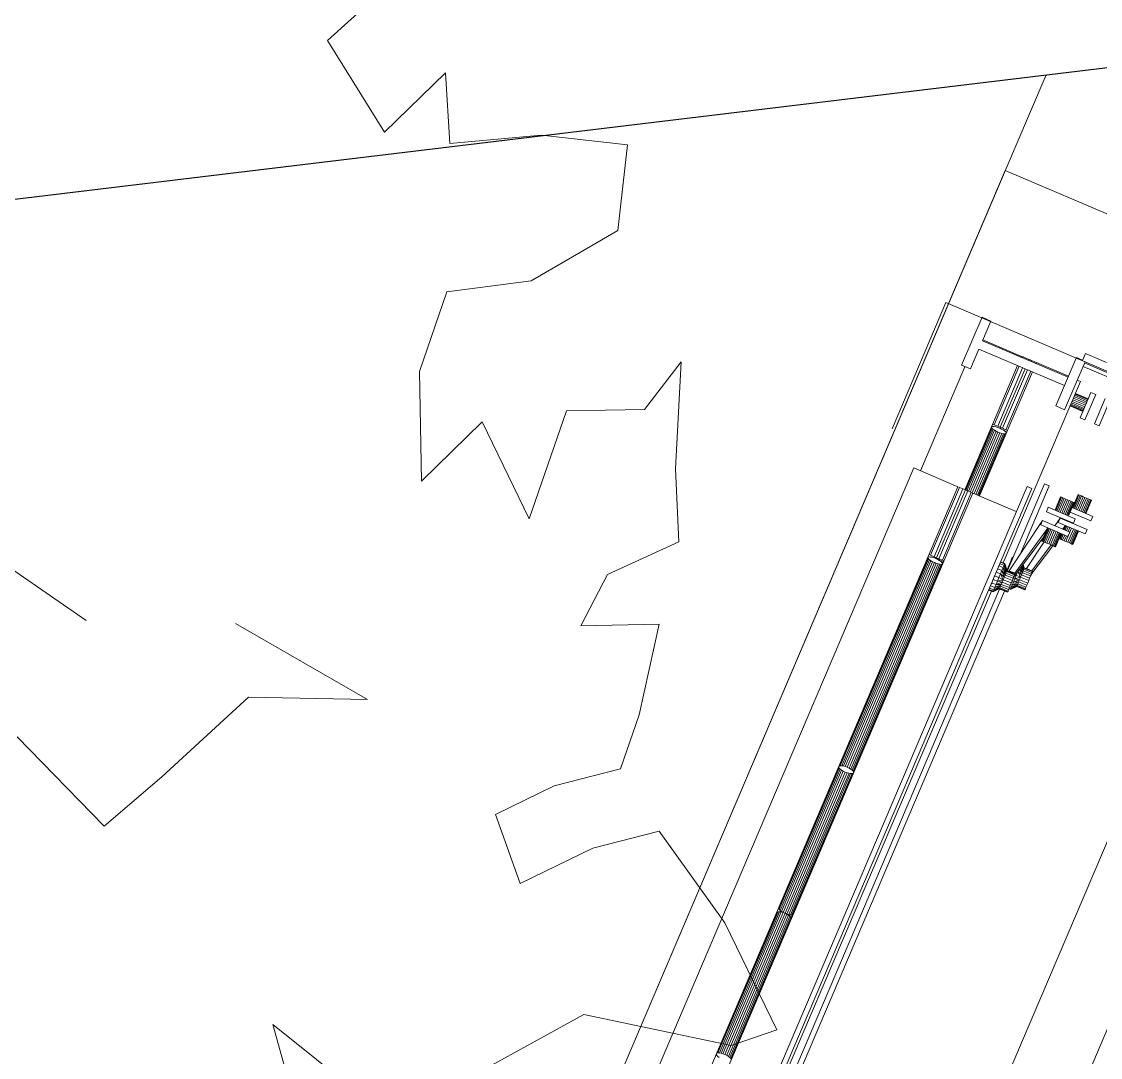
# Model space of a CAD drawing. Header units: metres. Extents: x -48 to 2360, y -1392 to 453.
# Drawn here: x 704.458 to 705.512, y -1265.978 to -1264.967 of the extents above; entities that cross this region are included whole.
import ezdxf

# ---------------------------------------------------------------- set-up
doc = ezdxf.new("R2010")
doc.units = ezdxf.units.M
doc.layers.add('ESTRUC', color=9, linetype='Continuous', lineweight=18)
doc.layers.add('TODO', color=210, linetype='Continuous', lineweight=5)
doc.layers.add('MUEBLES', color=223, linetype='Continuous', lineweight=5, transparency=0.3)
doc.layers.add('SUELO', color=231, linetype='Continuous', lineweight=5, transparency=0.2)
doc.layers.add('Vegetación-h', color=7, linetype='Continuous', lineweight=5, true_color=0x5f7f00, transparency=0.5)
doc.layers.get('ESTRUC').off()

# ---------------------------------------------------------------- blocks, each defined once
blk = doc.blocks.new('arb29')
at = {"layer": 'Vegetación-h', "linetype": 'Continuous'}
for points in [[(1.34919, 1.39556), (1.31708, 1.33698), (1.37564, 1.28974), (1.40208, 1.34265), (1.42097, 1.2973), (1.47953, 1.32375), (1.53809, 1.33698), (1.55131, 1.2784), (1.50597, 1.22549), (1.45308, 1.19903), (1.45308, 1.14045), (1.47953, 1.06864), (1.50597, 1.12156), (1.55886, 1.06864), (1.55886, 1.14801), (1.60987, 1.16691), (1.62309, 1.20659), (1.64387, 1.13478), (1.66276, 1.08754), (1.62309, 1.04975), (1.61742, 1.01006), (1.66842, 1.02896), (1.67598, 0.96471), (1.67598, 0.92503), (1.63631, 0.89857), (1.6042, 0.86645), (1.63631, 0.82676), (1.67598, 0.86645), (1.71565, 0.8929), (1.77987, 0.84755), (1.83843, 0.78897), (1.81198, 0.76818), (1.70809, 0.75495), (1.6552, 0.69637)], [(1.61742, 0.63779), (1.50597, 0.67748), (1.57775, 0.57354)], [(1.29085, 0.90052), (1.1743, 0.93272)], [(1.27198, 0.80836), (1.34967, 0.7695), (1.37631, 0.81502), (1.41516, 0.8872), (1.49396, 0.91273), (1.38963, 0.93272)]]:
    blk.add_lwpolyline(points, dxfattribs=at)

msp = doc.modelspace()

# ---------------------------------------------------------------- linework, layer by layer
at = {"layer": 'MUEBLES', "transparency": 33554585}
for p, q in [((705.4187, -1265.1121), (704.6309, -1266.9618)), ((707.5251, -1266.0092), (705.4187, -1265.1121)), ((705.3607, -1265.2411), (705.3082, -1265.3644)), ((705.3607, -1265.2411), (707.4671, -1266.1382)), ((705.3761, -1265.3023), (705.3961, -1265.2554)), ((705.3961, -1265.2554), (705.4046, -1265.2591)), ((705.4046, -1265.2591), (705.3964, -1265.2785)), ((705.3964, -1265.2785), (705.48, -1265.3141)), ((705.3968, -1265.2775), (705.4347, -1265.2936)), ((705.393, -1265.2865), (705.3847, -1265.3059)), ((705.4766, -1265.3222), (705.393, -1265.2865)), ((705.4347, -1265.2936), (705.4342, -1265.2946)), ((705.4347, -1265.2936), (705.4361, -1265.2942)), ((705.494, -1265.2978), (705.4969, -1265.2909)), ((705.4969, -1265.2909), (705.5177, -1265.2997)), ((705.336, -1265.4055), (705.3793, -1265.3037)), ((705.3847, -1265.3059), (705.3761, -1265.3023)), ((705.4308, -1265.3026), (705.3792, -1265.4239)), ((705.4079, -1265.3604), (705.4322, -1265.3032)), ((705.4356, -1265.2952), (705.4361, -1265.2942)), ((705.4361, -1265.2942), (705.4395, -1265.2956)), ((705.439, -1265.2967), (705.4395, -1265.2956)), ((705.4395, -1265.2956), (705.4419, -1265.2967)), ((705.4414, -1265.2977), (705.4419, -1265.2967)), ((705.4419, -1265.2967), (705.4442, -1265.2977)), ((705.4442, -1265.2977), (705.4438, -1265.2987)), ((705.4442, -1265.2977), (705.4476, -1265.2991)), ((705.4476, -1265.2991), (705.4472, -1265.3001)), ((705.4476, -1265.2991), (705.4491, -1265.2997)), ((705.4486, -1265.3008), (705.4491, -1265.2997)), ((705.4491, -1265.2997), (705.4805, -1265.3131)), ((705.4681, -1265.3421), (705.4881, -1265.2953)), ((705.4966, -1265.2989), (705.4767, -1265.3458)), ((705.4883, -1265.2947), (705.4881, -1265.2953)), ((705.4881, -1265.2953), (705.4966, -1265.2989)), ((705.4883, -1265.2947), (705.4942, -1265.2972)), ((705.4948, -1265.3034), (706.0516, -1265.5405)), ((705.5436, -1265.3203), (705.4962, -1265.3001)), ((705.3936, -1265.43), (705.4452, -1265.3088)), ((705.4113, -1265.3618), (705.4356, -1265.3047)), ((705.4137, -1265.3629), (705.438, -1265.3057)), ((705.4404, -1265.3067), (705.416, -1265.3639)), ((705.4438, -1265.3082), (705.4194, -1265.3653)), ((705.4923, -1265.3181), (705.4168, -1265.4953)), ((705.489, -1265.3168), (705.4923, -1265.3181)), ((705.4972, -1265.3413), (705.4847, -1265.336)), ((705.4853, -1265.3344), (705.4978, -1265.3397)), ((705.486, -1265.3329), (705.4985, -1265.3382)), ((705.4865, -1265.3316), (705.499, -1265.3369)), ((705.4869, -1265.3306), (705.4994, -1265.3359)), ((705.4872, -1265.33), (705.4997, -1265.3353)), ((705.4873, -1265.3298), (705.4998, -1265.3351)), ((705.4919, -1265.3536), (705.5024, -1265.329)), ((705.507, -1265.3309), (705.4965, -1265.3556)), ((705.5024, -1265.329), (705.507, -1265.3309)), ((705.5162, -1265.3348), (705.5057, -1265.3595)), ((705.4767, -1265.3458), (705.4681, -1265.3421)), ((705.4945, -1265.3475), (705.482, -1265.3421)), ((705.4946, -1265.3472), (705.4821, -1265.3419)), ((705.4949, -1265.3466), (705.4824, -1265.3413)), ((705.4953, -1265.3456), (705.4828, -1265.3403)), ((705.4958, -1265.3444), (705.4833, -1265.339)), ((705.4965, -1265.3429), (705.484, -1265.3376)), ((705.5103, -1265.3615), (705.5208, -1265.3368)), ((705.4965, -1265.3556), (705.4919, -1265.3536)), ((705.3794, -1265.424), (705.4053, -1265.3632)), ((705.3801, -1265.4243), (705.4058, -1265.364)), ((705.3813, -1265.4248), (705.4068, -1265.3649)), ((705.3828, -1265.4254), (705.4081, -1265.3658)), ((705.3845, -1265.4262), (705.4098, -1265.3668)), ((705.4116, -1265.3676), (705.3864, -1265.427)), ((705.4053, -1265.3626), (705.4057, -1265.3622)), ((705.4053, -1265.3632), (705.4053, -1265.3626)), ((705.4058, -1265.364), (705.4053, -1265.3632)), ((705.4057, -1265.3622), (705.4066, -1265.362)), ((705.4068, -1265.3649), (705.4058, -1265.364)), ((705.4079, -1265.3604), (705.4065, -1265.3598)), ((705.4066, -1265.362), (705.408, -1265.3621)), ((705.4081, -1265.3658), (705.4068, -1265.3649)), ((705.4113, -1265.3618), (705.4079, -1265.3604)), ((705.408, -1265.3621), (705.4096, -1265.3624)), ((705.4098, -1265.3668), (705.4081, -1265.3658)), ((705.4096, -1265.3624), (705.4114, -1265.363)), ((705.4116, -1265.3676), (705.4098, -1265.3668)), ((705.4137, -1265.3629), (705.4113, -1265.3618)), ((705.4114, -1265.363), (705.4133, -1265.3637)), ((705.4135, -1265.3683), (705.4116, -1265.3676)), ((705.4133, -1265.3637), (705.4151, -1265.3646)), ((705.416, -1265.3639), (705.4137, -1265.3629)), ((705.4151, -1265.3646), (705.4168, -1265.3655)), ((705.4194, -1265.3653), (705.416, -1265.3639)), ((705.4168, -1265.3655), (705.4181, -1265.3665)), ((705.4181, -1265.3665), (705.4191, -1265.3673)), ((705.4191, -1265.3673), (705.4196, -1265.3681)), ((705.4209, -1265.3659), (705.4194, -1265.3653)), ((705.5057, -1265.3595), (705.5103, -1265.3615)), ((705.4135, -1265.3683), (705.3882, -1265.4277)), ((705.4153, -1265.3689), (705.39, -1265.4285)), ((705.417, -1265.3692), (705.3915, -1265.4291)), ((705.4183, -1265.3693), (705.3926, -1265.4296)), ((705.4192, -1265.3691), (705.3933, -1265.4299)), ((705.4153, -1265.3689), (705.4135, -1265.3683)), ((705.417, -1265.3692), (705.4153, -1265.3689)), ((705.4183, -1265.3693), (705.417, -1265.3692)), ((705.4192, -1265.3691), (705.4183, -1265.3693)), ((705.4197, -1265.3687), (705.4192, -1265.3691)), ((705.4196, -1265.3681), (705.4197, -1265.3687)), ((704.615, -1267.0797), (705.3293, -1265.4026)), ((705.3293, -1265.4026), (705.3725, -1265.421)), ((705.4209, -1265.5029), (705.457, -1265.4182)), ((705.4617, -1265.4202), (705.4331, -1265.4873)), ((705.457, -1265.4182), (705.4617, -1265.4202)), ((705.3725, -1265.421), (704.6582, -1267.0981)), ((704.6726, -1267.1042), (705.3869, -1265.4272)), ((705.0733, -1266.2817), (705.44, -1265.4206)), ((705.4447, -1265.4226), (705.078, -1266.2836)), ((705.3457, -1265.4878), (705.3739, -1265.4216)), ((705.3491, -1265.4893), (705.3773, -1265.4231)), ((705.3515, -1265.4903), (705.3797, -1265.4241)), ((705.382, -1265.4251), (705.3539, -1265.4913)), ((705.3855, -1265.4266), (705.3573, -1265.4928)), ((705.3725, -1265.421), (705.3739, -1265.4216)), ((705.3739, -1265.4216), (705.3773, -1265.4231)), ((705.3773, -1265.4231), (705.3797, -1265.4241)), ((705.3797, -1265.4241), (705.382, -1265.4251)), ((705.382, -1265.4251), (705.3855, -1265.4266)), ((705.3855, -1265.4266), (705.3869, -1265.4272)), ((705.3869, -1265.4272), (705.4295, -1265.4453)), ((705.44, -1265.4206), (705.4447, -1265.4226)), ((705.4898, -1265.4286), (705.4843, -1265.4415)), ((705.49, -1265.4287), (705.4845, -1265.4416)), ((705.4907, -1265.429), (705.4852, -1265.4419)), ((705.4917, -1265.4294), (705.4862, -1265.4423)), ((705.4931, -1265.43), (705.4876, -1265.4429)), ((705.4947, -1265.4307), (705.4892, -1265.4436)), ((705.49, -1265.4287), (705.4898, -1265.4286)), ((705.4907, -1265.429), (705.49, -1265.4287)), ((705.4917, -1265.4294), (705.4907, -1265.429)), ((705.4931, -1265.43), (705.4917, -1265.4294)), ((705.4947, -1265.4307), (705.4931, -1265.43)), ((705.4964, -1265.4314), (705.4947, -1265.4307)), ((705.4607, -1265.441), (705.4589, -1265.4454)), ((705.4871, -1265.4523), (705.4607, -1265.441)), ((705.4728, -1265.4309), (705.4673, -1265.4439)), ((705.473, -1265.431), (705.4675, -1265.4439)), ((705.4737, -1265.4313), (705.4682, -1265.4442)), ((705.4748, -1265.4318), (705.4692, -1265.4447)), ((705.4761, -1265.4323), (705.4706, -1265.4453)), ((705.4777, -1265.433), (705.4722, -1265.4459)), ((705.473, -1265.431), (705.4728, -1265.4309)), ((705.4737, -1265.4313), (705.473, -1265.431)), ((705.4748, -1265.4318), (705.4737, -1265.4313)), ((705.4739, -1265.4467), (705.4794, -1265.4337)), ((705.4761, -1265.4323), (705.4748, -1265.4318)), ((705.4756, -1265.4474), (705.4811, -1265.4345)), ((705.4777, -1265.433), (705.4761, -1265.4323)), ((705.4772, -1265.4481), (705.4827, -1265.4351)), ((705.4794, -1265.4337), (705.4777, -1265.433)), ((705.4786, -1265.4486), (705.4841, -1265.4357)), ((705.4811, -1265.4345), (705.4794, -1265.4337)), ((705.4796, -1265.4491), (705.4851, -1265.4362)), ((705.4803, -1265.4494), (705.4858, -1265.4365)), ((705.4805, -1265.4495), (705.486, -1265.4366)), ((705.4827, -1265.4351), (705.4811, -1265.4345)), ((705.4841, -1265.4357), (705.4827, -1265.4351)), ((705.5041, -1265.4499), (705.484, -1265.4414)), ((705.4851, -1265.4362), (705.4841, -1265.4357)), ((705.4858, -1265.4365), (705.4851, -1265.4362)), ((705.486, -1265.4366), (705.4858, -1265.4365)), ((705.4909, -1265.4443), (705.4964, -1265.4314)), ((705.4926, -1265.445), (705.4981, -1265.4321)), ((705.4942, -1265.4457), (705.4997, -1265.4328)), ((705.4955, -1265.4463), (705.501, -1265.4334)), ((705.4981, -1265.4321), (705.4964, -1265.4314)), ((705.4966, -1265.4467), (705.5021, -1265.4338)), ((705.4972, -1265.447), (705.5027, -1265.4341)), ((705.4975, -1265.4471), (705.503, -1265.4342)), ((705.4997, -1265.4328), (705.4981, -1265.4321)), ((705.501, -1265.4334), (705.4997, -1265.4328)), ((705.5021, -1265.4338), (705.501, -1265.4334)), ((705.5027, -1265.4341), (705.5021, -1265.4338)), ((705.503, -1265.4342), (705.5027, -1265.4341)), ((705.4589, -1265.4454), (705.4853, -1265.4566)), ((705.4722, -1265.4516), (705.4672, -1265.4591)), ((705.4704, -1265.4559), (705.4722, -1265.4516)), ((705.4722, -1265.4516), (705.4986, -1265.4628)), ((705.4821, -1265.4457), (705.5022, -1265.4542)), ((705.5022, -1265.4542), (705.5041, -1265.4499)), ((705.4552, -1265.454), (705.4226, -1265.5032)), ((705.4534, -1265.4583), (705.4552, -1265.454)), ((705.4798, -1265.4695), (705.4534, -1265.4583)), ((705.4545, -1265.474), (705.46, -1265.4611)), ((705.4547, -1265.4741), (705.4602, -1265.4612)), ((705.4552, -1265.454), (705.4816, -1265.4652)), ((705.4554, -1265.4744), (705.4609, -1265.4615)), ((705.4564, -1265.4748), (705.4619, -1265.4619)), ((705.4967, -1265.4671), (705.4704, -1265.4559)), ((705.4748, -1265.4623), (705.4762, -1265.4605)), ((705.4753, -1265.4625), (705.4769, -1265.4587)), ((705.4756, -1265.4626), (705.4772, -1265.4588)), ((705.4762, -1265.4629), (705.4778, -1265.4591)), ((705.4773, -1265.4633), (705.4789, -1265.4595)), ((705.4835, -1265.4615), (705.478, -1265.4745)), ((705.4786, -1265.4639), (705.4802, -1265.4601)), ((705.4852, -1265.4623), (705.4797, -1265.4752)), ((705.4802, -1265.4646), (705.4818, -1265.4608)), ((705.4853, -1265.4566), (705.4871, -1265.4523)), ((705.4269, -1265.5094), (705.4558, -1265.471)), ((705.4279, -1265.5055), (705.4592, -1265.4628)), ((705.4578, -1265.4754), (705.4633, -1265.4625)), ((705.4594, -1265.4761), (705.4649, -1265.4632)), ((705.4666, -1265.4639), (705.4611, -1265.4768)), ((705.4683, -1265.4646), (705.4628, -1265.4775)), ((705.4699, -1265.4653), (705.4644, -1265.4782)), ((705.4712, -1265.4659), (705.4657, -1265.4788)), ((705.4723, -1265.4663), (705.4668, -1265.4792)), ((705.4729, -1265.4666), (705.4674, -1265.4795)), ((705.4732, -1265.4667), (705.4677, -1265.4796)), ((705.4714, -1265.4716), (705.4735, -1265.4668)), ((705.4717, -1265.4717), (705.4714, -1265.4716)), ((705.4717, -1265.4717), (705.4737, -1265.4669)), ((705.4723, -1265.472), (705.4717, -1265.4717)), ((705.4718, -1265.4698), (705.4727, -1265.4686)), ((705.4723, -1265.472), (705.4744, -1265.4672)), ((705.4734, -1265.4725), (705.4723, -1265.472)), ((705.4734, -1265.4725), (705.4754, -1265.4677)), ((705.4747, -1265.473), (705.4734, -1265.4725)), ((705.4747, -1265.473), (705.4768, -1265.4682)), ((705.4763, -1265.4737), (705.4784, -1265.4689)), ((705.4816, -1265.4652), (705.4798, -1265.4695)), ((705.4868, -1265.4629), (705.4813, -1265.4759)), ((705.4882, -1265.4635), (705.4827, -1265.4764)), ((705.4893, -1265.464), (705.4837, -1265.4769)), ((705.4899, -1265.4642), (705.4844, -1265.4772)), ((705.4901, -1265.4643), (705.4846, -1265.4773)), ((705.4986, -1265.4628), (705.4967, -1265.4671)), ((705.4567, -1265.4749), (705.4395, -1265.5009)), ((705.4438, -1265.5071), (705.4653, -1265.4786)), ((705.4448, -1265.5031), (705.4634, -1265.4778)), ((705.4547, -1265.4741), (705.4545, -1265.474)), ((705.4554, -1265.4744), (705.4547, -1265.4741)), ((705.4564, -1265.4748), (705.4554, -1265.4744)), ((705.4578, -1265.4754), (705.4564, -1265.4748)), ((705.4594, -1265.4761), (705.4578, -1265.4754)), ((705.4611, -1265.4768), (705.4594, -1265.4761)), ((705.4628, -1265.4775), (705.4611, -1265.4768)), ((705.4644, -1265.4782), (705.4628, -1265.4775)), ((705.4657, -1265.4788), (705.4644, -1265.4782)), ((705.4668, -1265.4792), (705.4657, -1265.4788)), ((705.4674, -1265.4795), (705.4668, -1265.4792)), ((705.4677, -1265.4796), (705.4674, -1265.4795)), ((705.4763, -1265.4737), (705.4747, -1265.473)), ((705.478, -1265.4745), (705.4763, -1265.4737)), ((705.4797, -1265.4752), (705.478, -1265.4745)), ((705.4813, -1265.4759), (705.4797, -1265.4752)), ((705.4827, -1265.4764), (705.4813, -1265.4759)), ((705.4837, -1265.4769), (705.4827, -1265.4764)), ((705.4844, -1265.4772), (705.4837, -1265.4769)), ((705.4846, -1265.4773), (705.4844, -1265.4772)), ((705.2567, -1265.6937), (705.3431, -1265.4907)), ((705.2576, -1265.6934), (705.3436, -1265.4914)), ((705.259, -1265.6934), (705.3446, -1265.4923)), ((705.2606, -1265.6936), (705.346, -1265.4933)), ((705.3431, -1265.4901), (705.3435, -1265.4897)), ((705.3431, -1265.4907), (705.3431, -1265.4901)), ((705.3436, -1265.4914), (705.3431, -1265.4907)), ((705.3435, -1265.4897), (705.3445, -1265.4895)), ((705.3446, -1265.4923), (705.3436, -1265.4914)), ((705.3457, -1265.4878), (705.3443, -1265.4872)), ((705.3445, -1265.4895), (705.3458, -1265.4896)), ((705.346, -1265.4933), (705.3446, -1265.4923)), ((705.3491, -1265.4893), (705.3457, -1265.4878)), ((705.3458, -1265.4896), (705.3474, -1265.4899)), ((705.3476, -1265.4942), (705.346, -1265.4933)), ((705.3474, -1265.4899), (705.3492, -1265.4904)), ((705.3515, -1265.4903), (705.3491, -1265.4893)), ((705.3492, -1265.4904), (705.3511, -1265.4912)), ((705.351, -1265.4901), (705.3506, -1265.491)), ((705.3508, -1265.4911), (705.3512, -1265.4902)), ((705.3511, -1265.4912), (705.3529, -1265.492)), ((705.3539, -1265.4913), (705.3515, -1265.4903)), ((705.3516, -1265.4914), (705.3519, -1265.4905)), ((705.3527, -1265.4919), (705.3531, -1265.491)), ((705.3529, -1265.492), (705.3546, -1265.493)), ((705.3573, -1265.4928), (705.3539, -1265.4913)), ((705.3541, -1265.4927), (705.3546, -1265.4916)), ((705.3546, -1265.493), (705.356, -1265.4939)), ((705.3557, -1265.4937), (705.3563, -1265.4924)), ((705.356, -1265.4939), (705.3569, -1265.4948)), ((705.3587, -1265.4934), (705.3573, -1265.4928)), ((705.3582, -1265.4932), (705.3573, -1265.4953)), ((705.4228, -1265.4966), (705.424, -1265.4938)), ((705.424, -1265.4938), (705.4249, -1265.4916)), ((705.424, -1265.4938), (705.4243, -1265.4931)), ((705.4243, -1265.4931), (705.4245, -1265.4944)), ((705.4248, -1265.4918), (705.425, -1265.4933)), ((705.4249, -1265.4916), (705.4254, -1265.4902)), ((705.4249, -1265.4914), (705.4251, -1265.493)), ((705.4254, -1265.4902), (705.4256, -1265.4897)), ((705.2625, -1265.6941), (705.3476, -1265.4942)), ((705.3495, -1265.4951), (705.2644, -1265.6948)), ((705.3513, -1265.4958), (705.2662, -1265.6957)), ((705.3532, -1265.4963), (705.2678, -1265.6967)), ((705.3548, -1265.4967), (705.2692, -1265.6977)), ((705.3561, -1265.4968), (705.2701, -1265.6987)), ((705.357, -1265.4966), (705.2706, -1265.6996)), ((705.3495, -1265.4951), (705.3476, -1265.4942)), ((705.3513, -1265.4958), (705.3495, -1265.4951)), ((705.3532, -1265.4963), (705.3513, -1265.4958)), ((705.3548, -1265.4967), (705.3532, -1265.4963)), ((705.3561, -1265.4968), (705.3548, -1265.4967)), ((705.357, -1265.4966), (705.3561, -1265.4968)), ((705.3569, -1265.4948), (705.3575, -1265.4956)), ((705.3575, -1265.4962), (705.357, -1265.4966)), ((705.3575, -1265.4956), (705.3575, -1265.4962)), ((705.414, -1265.5061), (705.4098, -1265.5045)), ((705.4154, -1265.5028), (705.4113, -1265.5011)), ((705.4166, -1265.4999), (705.4125, -1265.4983)), ((705.4175, -1265.4977), (705.4134, -1265.4961)), ((705.418, -1265.4963), (705.414, -1265.4947)), ((705.414, -1265.5061), (705.4154, -1265.5028)), ((705.4182, -1265.4959), (705.4142, -1265.4943)), ((705.4154, -1265.5028), (705.4166, -1265.4999)), ((705.4176, -1265.5094), (705.4154, -1265.5028)), ((705.4185, -1265.5072), (705.4154, -1265.5028)), ((705.4166, -1265.4999), (705.4175, -1265.4977)), ((705.4166, -1265.4999), (705.4193, -1265.5053)), ((705.4185, -1265.5072), (705.4166, -1265.4999)), ((705.4175, -1265.4977), (705.418, -1265.4963)), ((705.4199, -1265.5039), (705.4175, -1265.4977)), ((705.4193, -1265.5053), (705.4175, -1265.4977)), ((705.418, -1265.4963), (705.4182, -1265.4959)), ((705.4199, -1265.5039), (705.418, -1265.4963)), ((705.4202, -1265.503), (705.418, -1265.4963)), ((705.4204, -1265.5027), (705.4182, -1265.4959)), ((705.4202, -1265.503), (705.4182, -1265.4959)), ((705.4193, -1265.5053), (705.4199, -1265.5039)), ((705.4199, -1265.5039), (705.4202, -1265.503)), ((705.4199, -1265.5039), (705.4278, -1265.5071)), ((705.4202, -1265.503), (705.4204, -1265.5027)), ((705.4202, -1265.503), (705.4282, -1265.5062)), ((705.4203, -1265.5026), (705.4214, -1265.5)), ((705.4204, -1265.5027), (705.4283, -1265.5059)), ((705.4212, -1265.5004), (705.4218, -1265.5009)), ((705.4214, -1265.5), (705.4228, -1265.4966)), ((705.4224, -1265.4975), (705.4229, -1265.4983)), ((705.4226, -1265.5032), (705.4224, -1265.5035)), ((705.4279, -1265.5055), (705.4226, -1265.5032)), ((705.4228, -1265.4966), (705.4235, -1265.495)), ((705.4235, -1265.495), (705.4238, -1265.4961)), ((705.4295, -1265.5074), (705.4308, -1265.5042)), ((705.4336, -1265.5094), (705.431, -1265.5039)), ((705.4311, -1265.5039), (705.4346, -1265.5071)), ((705.4346, -1265.5071), (705.4327, -1265.5016)), ((705.4355, -1265.5049), (705.433, -1265.5013)), ((705.4355, -1265.5049), (705.4341, -1265.4998)), ((705.4344, -1265.4994), (705.4362, -1265.503)), ((705.4362, -1265.503), (705.4352, -1265.4984)), ((705.4368, -1265.5015), (705.4355, -1265.498)), ((705.4355, -1265.5049), (705.4362, -1265.503)), ((705.4368, -1265.5015), (705.4358, -1265.4975)), ((705.4372, -1265.5006), (705.4361, -1265.4972)), ((705.4372, -1265.5006), (705.4362, -1265.497)), ((705.4362, -1265.503), (705.4368, -1265.5015)), ((705.4362, -1265.503), (705.4442, -1265.5062)), ((705.4373, -1265.5003), (705.4363, -1265.4969)), ((705.4368, -1265.5015), (705.4372, -1265.5006)), ((705.4368, -1265.5015), (705.4448, -1265.5047)), ((705.4372, -1265.5006), (705.4373, -1265.5003)), ((705.4372, -1265.5006), (705.4452, -1265.5038)), ((705.4373, -1265.5003), (705.4453, -1265.5035)), ((705.4395, -1265.5009), (705.4394, -1265.5012)), ((705.4448, -1265.5031), (705.4395, -1265.5009)), ((705.4448, -1265.5033), (705.4448, -1265.5031)), ((705.4452, -1265.5038), (705.4448, -1265.5047)), ((705.4453, -1265.5035), (705.4452, -1265.5038)), ((705.4055, -1265.515), (705.4043, -1265.5178)), ((705.4068, -1265.5116), (705.4055, -1265.515)), ((705.4055, -1265.515), (705.4097, -1265.5166)), ((705.4058, -1265.5142), (705.4057, -1265.5141)), ((705.4065, -1265.5124), (705.4065, -1265.5123)), ((705.4083, -1265.508), (705.4068, -1265.5116)), ((705.4068, -1265.5116), (705.4111, -1265.5133)), ((705.4074, -1265.5103), (705.4074, -1265.5103)), ((705.4083, -1265.508), (705.4083, -1265.508)), ((705.4083, -1265.508), (705.4125, -1265.5097)), ((705.4097, -1265.5166), (705.4111, -1265.5133)), ((705.4097, -1265.5166), (705.4157, -1265.5141)), ((705.4111, -1265.5133), (705.4125, -1265.5097)), ((705.4111, -1265.5133), (705.4166, -1265.5118)), ((705.4157, -1265.5141), (705.4111, -1265.5133)), ((705.4125, -1265.5097), (705.414, -1265.5061)), ((705.4125, -1265.5097), (705.4166, -1265.5118)), ((705.414, -1265.5061), (705.4176, -1265.5094)), ((705.4166, -1265.5118), (705.414, -1265.5061)), ((705.4148, -1265.5163), (705.4157, -1265.5141)), ((705.4157, -1265.5141), (705.4166, -1265.5118)), ((705.4236, -1265.5173), (705.4157, -1265.5141)), ((705.4166, -1265.5118), (705.4176, -1265.5094)), ((705.4166, -1265.5118), (705.4246, -1265.5149)), ((705.4176, -1265.5094), (705.4185, -1265.5072)), ((705.4176, -1265.5094), (705.4256, -1265.5126)), ((705.4185, -1265.5072), (705.4193, -1265.5053)), ((705.4185, -1265.5072), (705.4265, -1265.5104)), ((705.4193, -1265.5053), (705.4273, -1265.5085)), ((705.4246, -1265.5149), (705.4236, -1265.5173)), ((705.4256, -1265.5126), (705.4246, -1265.5149)), ((705.4251, -1265.5137), (705.4267, -1265.5143)), ((705.4255, -1265.5172), (705.4317, -1265.514)), ((705.4255, -1265.5172), (705.4267, -1265.5143)), ((705.4265, -1265.5104), (705.4256, -1265.5126)), ((705.4273, -1265.5085), (705.4265, -1265.5104)), ((705.4265, -1265.5103), (705.428, -1265.511)), ((705.4267, -1265.5143), (705.428, -1265.511)), ((705.4267, -1265.5143), (705.4326, -1265.5118)), ((705.4317, -1265.514), (705.4267, -1265.5143)), ((705.4278, -1265.5071), (705.4273, -1265.5085)), ((705.4278, -1265.5056), (705.4279, -1265.5055)), ((705.4282, -1265.5062), (705.4278, -1265.5071)), ((705.428, -1265.511), (705.4295, -1265.5074)), ((705.428, -1265.511), (705.4336, -1265.5094)), ((705.4326, -1265.5118), (705.428, -1265.511)), ((705.4283, -1265.5059), (705.4282, -1265.5062)), ((705.4287, -1265.507), (705.4295, -1265.5074)), ((705.4295, -1265.5074), (705.4336, -1265.5094)), ((705.431, -1265.5158), (705.4317, -1265.514)), ((705.4317, -1265.514), (705.4326, -1265.5118)), ((705.4397, -1265.5171), (705.4317, -1265.514)), ((705.4326, -1265.5118), (705.4336, -1265.5094)), ((705.4406, -1265.515), (705.4326, -1265.5118)), ((705.4336, -1265.5094), (705.4346, -1265.5071)), ((705.4336, -1265.5094), (705.4416, -1265.5126)), ((705.4346, -1265.5071), (705.4355, -1265.5049)), ((705.4346, -1265.5071), (705.4425, -1265.5102)), ((705.4355, -1265.5049), (705.4434, -1265.5081)), ((705.4406, -1265.515), (705.4397, -1265.5171)), ((705.4416, -1265.5126), (705.4406, -1265.515)), ((705.4425, -1265.5102), (705.4416, -1265.5126)), ((705.4434, -1265.5081), (705.4425, -1265.5102)), ((705.4442, -1265.5062), (705.4434, -1265.5081)), ((705.4448, -1265.5047), (705.4442, -1265.5062)), ((705.4051, -1265.5229), (705.1157, -1266.2022)), ((705.12, -1266.2094), (705.4132, -1265.521)), ((705.418, -1265.5229), (705.1247, -1266.2115)), ((705.4028, -1265.5214), (705.4026, -1265.5219)), ((705.4026, -1265.5219), (705.4069, -1265.5236)), ((705.4034, -1265.52), (705.4028, -1265.5214)), ((705.4028, -1265.5214), (705.4071, -1265.5231)), ((705.4043, -1265.5178), (705.4034, -1265.52)), ((705.4034, -1265.52), (705.4076, -1265.5217)), ((705.4043, -1265.5178), (705.4085, -1265.5195)), ((705.4048, -1265.5167), (705.4047, -1265.5166)), ((705.4049, -1265.5164), (705.4048, -1265.5163)), ((705.4052, -1265.5155), (705.4051, -1265.5155)), ((705.4069, -1265.5236), (705.413, -1265.5205)), ((705.4069, -1265.5236), (705.4129, -1265.5208)), ((705.4069, -1265.5236), (705.4071, -1265.5231)), ((705.4071, -1265.5231), (705.4134, -1265.5196)), ((705.4071, -1265.5231), (705.413, -1265.5205)), ((705.4076, -1265.5217), (705.4071, -1265.5231)), ((705.4076, -1265.5217), (705.414, -1265.5182)), ((705.4076, -1265.5217), (705.4085, -1265.5195)), ((705.4076, -1265.5217), (705.4134, -1265.5196)), ((705.4085, -1265.5195), (705.4148, -1265.5163)), ((705.4085, -1265.5195), (705.4097, -1265.5166)), ((705.414, -1265.5182), (705.4085, -1265.5195)), ((705.4148, -1265.5163), (705.4097, -1265.5166)), ((705.4129, -1265.5208), (705.413, -1265.5205)), ((705.4209, -1265.524), (705.4129, -1265.5208)), ((705.413, -1265.5205), (705.4134, -1265.5196)), ((705.421, -1265.5237), (705.413, -1265.5205)), ((705.4134, -1265.5196), (705.414, -1265.5182)), ((705.4214, -1265.5228), (705.4134, -1265.5196)), ((705.414, -1265.5182), (705.4148, -1265.5163)), ((705.422, -1265.5214), (705.414, -1265.5182)), ((705.4227, -1265.5195), (705.4148, -1265.5163)), ((705.421, -1265.5237), (705.4209, -1265.524)), ((705.4214, -1265.5228), (705.421, -1265.5237)), ((705.422, -1265.5214), (705.4214, -1265.5228)), ((705.4227, -1265.5195), (705.422, -1265.5214)), ((705.4223, -1265.5206), (705.4238, -1265.5212)), ((705.4225, -1265.5201), (705.424, -1265.5207)), ((705.4236, -1265.5173), (705.4227, -1265.5195)), ((705.4231, -1265.5188), (705.4246, -1265.5194)), ((705.4238, -1265.5212), (705.43, -1265.5182)), ((705.4238, -1265.5212), (705.4299, -1265.5185)), ((705.4238, -1265.5212), (705.424, -1265.5207)), ((705.424, -1265.5166), (705.4255, -1265.5172)), ((705.424, -1265.5207), (705.4304, -1265.5173)), ((705.424, -1265.5207), (705.43, -1265.5182)), ((705.4246, -1265.5194), (705.424, -1265.5207)), ((705.4246, -1265.5194), (705.431, -1265.5158)), ((705.4246, -1265.5194), (705.4255, -1265.5172)), ((705.4246, -1265.5194), (705.4304, -1265.5173)), ((705.431, -1265.5158), (705.4255, -1265.5172)), ((705.4299, -1265.5185), (705.43, -1265.5182)), ((705.4379, -1265.5217), (705.4299, -1265.5185)), ((705.43, -1265.5182), (705.4304, -1265.5173)), ((705.438, -1265.5214), (705.43, -1265.5182)), ((705.4304, -1265.5173), (705.431, -1265.5158)), ((705.4383, -1265.5205), (705.4304, -1265.5173)), ((705.4389, -1265.519), (705.431, -1265.5158)), ((705.438, -1265.5214), (705.4379, -1265.5217)), ((705.4383, -1265.5205), (705.438, -1265.5214)), ((705.4389, -1265.519), (705.4383, -1265.5205)), ((705.4397, -1265.5171), (705.4389, -1265.519)), ((705.2561, -1265.6942), (705.2567, -1265.6937)), ((705.2561, -1265.6949), (705.2561, -1265.6942)), ((705.2567, -1265.6937), (705.2576, -1265.6934)), ((705.2576, -1265.6934), (705.259, -1265.6934)), ((705.259, -1265.6934), (705.2606, -1265.6936)), ((705.2606, -1265.6936), (705.2625, -1265.6941)), ((705.2625, -1265.6941), (705.2644, -1265.6948)), ((705.1974, -1265.8328), (705.2561, -1265.6949)), ((705.1979, -1265.8337), (705.2566, -1265.6958)), ((705.1988, -1265.8347), (705.2575, -1265.6968)), ((705.2001, -1265.8357), (705.2589, -1265.6978)), ((705.2018, -1265.8367), (705.2605, -1265.6988)), ((705.2623, -1265.6996), (705.2036, -1265.8375)), ((705.2642, -1265.7003), (705.2055, -1265.8383)), ((705.2661, -1265.7008), (705.2073, -1265.8388)), ((705.2677, -1265.7011), (705.209, -1265.839)), ((705.2691, -1265.7011), (705.2103, -1265.839)), ((705.27, -1265.7008), (705.2113, -1265.8387)), ((705.2566, -1265.6958), (705.2561, -1265.6949)), ((705.2575, -1265.6968), (705.2566, -1265.6958)), ((705.2589, -1265.6978), (705.2575, -1265.6968)), ((705.2605, -1265.6988), (705.2589, -1265.6978)), ((705.2623, -1265.6996), (705.2605, -1265.6988)), ((705.2642, -1265.7003), (705.2623, -1265.6996)), ((705.2661, -1265.7008), (705.2642, -1265.7003)), ((705.2644, -1265.6948), (705.2662, -1265.6957)), ((705.2677, -1265.7011), (705.2661, -1265.7008)), ((705.2662, -1265.6957), (705.2678, -1265.6967)), ((705.2691, -1265.7011), (705.2677, -1265.7011)), ((705.2678, -1265.6967), (705.2692, -1265.6977)), ((705.27, -1265.7008), (705.2691, -1265.7011)), ((705.2692, -1265.6977), (705.2701, -1265.6987)), ((705.2705, -1265.7003), (705.27, -1265.7008)), ((705.2701, -1265.6987), (705.2706, -1265.6996)), ((705.2706, -1265.6996), (705.2705, -1265.7003)), ((705.5305, -1265.7388), (705.3125, -1266.2507)), ((705.5702, -1265.8285), (705.045, -1267.0616)), ((705.1371, -1265.9743), (705.1959, -1265.8364)), ((705.1381, -1265.974), (705.1969, -1265.8361)), ((705.1395, -1265.974), (705.1982, -1265.8361)), ((705.1411, -1265.9742), (705.1999, -1265.8363)), ((705.143, -1265.9747), (705.2017, -1265.8368)), ((705.1449, -1265.9755), (705.2036, -1265.8375)), ((705.2054, -1265.8384), (705.1467, -1265.9763)), ((705.2071, -1265.8394), (705.1483, -1265.9773)), ((705.2084, -1265.8404), (705.1496, -1265.9783)), ((705.2093, -1265.8414), (705.1506, -1265.9793)), ((705.1954, -1265.8369), (705.1959, -1265.8364)), ((705.1959, -1265.8364), (705.1969, -1265.8361)), ((705.1969, -1265.8361), (705.1982, -1265.8361)), ((705.1974, -1265.8328), (705.1974, -1265.8321)), ((705.1979, -1265.8337), (705.1974, -1265.8328)), ((705.1988, -1265.8347), (705.1979, -1265.8337)), ((705.1982, -1265.8361), (705.1999, -1265.8363)), ((705.2001, -1265.8357), (705.1988, -1265.8347)), ((705.1999, -1265.8363), (705.2017, -1265.8368)), ((705.2018, -1265.8367), (705.2001, -1265.8357)), ((705.2017, -1265.8368), (705.2036, -1265.8375)), ((705.2036, -1265.8375), (705.2018, -1265.8367)), ((705.2031, -1265.8373), (705.2031, -1265.8373)), ((705.2033, -1265.8374), (705.2033, -1265.8374)), ((705.2055, -1265.8383), (705.2036, -1265.8375)), ((705.2036, -1265.8375), (705.2054, -1265.8384)), ((705.204, -1265.8378), (705.2041, -1265.8377)), ((705.2052, -1265.8383), (705.2052, -1265.8382)), ((705.2054, -1265.8384), (705.2071, -1265.8394)), ((705.2073, -1265.8388), (705.2055, -1265.8383)), ((705.2066, -1265.8391), (705.2068, -1265.8386)), ((705.2071, -1265.8394), (705.2084, -1265.8404)), ((705.209, -1265.839), (705.2073, -1265.8388)), ((705.2081, -1265.8402), (705.2087, -1265.839)), ((705.2084, -1265.8404), (705.2093, -1265.8414)), ((705.2103, -1265.839), (705.209, -1265.839)), ((705.2093, -1265.8414), (705.2098, -1265.8423)), ((705.2096, -1265.8419), (705.2109, -1265.8388)), ((705.2113, -1265.8387), (705.2103, -1265.839)), ((705.2118, -1265.8382), (705.2113, -1265.8387)), ((705.2098, -1265.8423), (705.1511, -1265.9802)), ((705.2098, -1265.8423), (705.2098, -1265.843)), ((705.1366, -1265.9748), (705.1371, -1265.9743)), ((705.1366, -1265.9755), (705.1366, -1265.9748)), ((705.1371, -1265.9764), (705.1366, -1265.9755)), ((705.1371, -1265.9743), (705.1381, -1265.974)), ((705.138, -1265.9774), (705.1371, -1265.9764)), ((705.1394, -1265.9784), (705.138, -1265.9774)), ((705.1381, -1265.974), (705.1395, -1265.974)), ((705.1395, -1265.974), (705.1411, -1265.9742)), ((705.1411, -1265.9742), (705.143, -1265.9747)), ((705.143, -1265.9747), (705.1449, -1265.9755)), ((705.1449, -1265.9755), (705.1467, -1265.9763)), ((705.1467, -1265.9763), (705.1483, -1265.9773)), ((705.1483, -1265.9773), (705.1496, -1265.9783)), ((705.1496, -1265.9783), (705.1506, -1265.9793))]:
    msp.add_line(p, q, dxfattribs=at)
at = {"layer": 'SUELO', "ltscale": 0.05, "transparency": 33554585, "flags": 128}
for points in [[(733.6725, -1261.6155), (693.7075, -1266.4361)], [(733.672, -1261.6168), (693.7075, -1266.4361)]]:
    msp.add_lwpolyline(points, dxfattribs=at)
at = {"layer": 'SUELO', "ltscale": 7, "transparency": 33554585}
msp.add_lwpolyline([(707.5307, -1266.0116), (705.4187, -1265.1121), (700.1324, -1277.5273), (700.4762, -1278.1208), (702.0407, -1278.7865), (701.9022, -1279.1192), (722.391, -1287.8885), (728.3733, -1273.9566), (707.8845, -1265.1873), (707.5306, -1266.0116)], dxfattribs=at)
at = {"layer": 'TODO', "ltscale": 0.05, "transparency": 33554687}
msp.add_line((705.429, -1265.088), (705.4585, -1265.0187), dxfattribs=at)
at = {"layer": 'TODO', "ltscale": 7, "transparency": 33554585}
msp.add_line((700.1324, -1277.5273), (705.429, -1265.088), dxfattribs=at)

# ---------------------------------------------------------------- block references
at = {"layer": 'ESTRUC', "transparency": 33554687, "xscale": 1.402998159145287, "yscale": 1.402998159145287, "zscale": 1.402998159145287, "rotation": 340.8517009809033}
msp.add_blockref('arb29', (702.3958, -1266.1511), dxfattribs=at)

doc.saveas('drawing.dxf')
